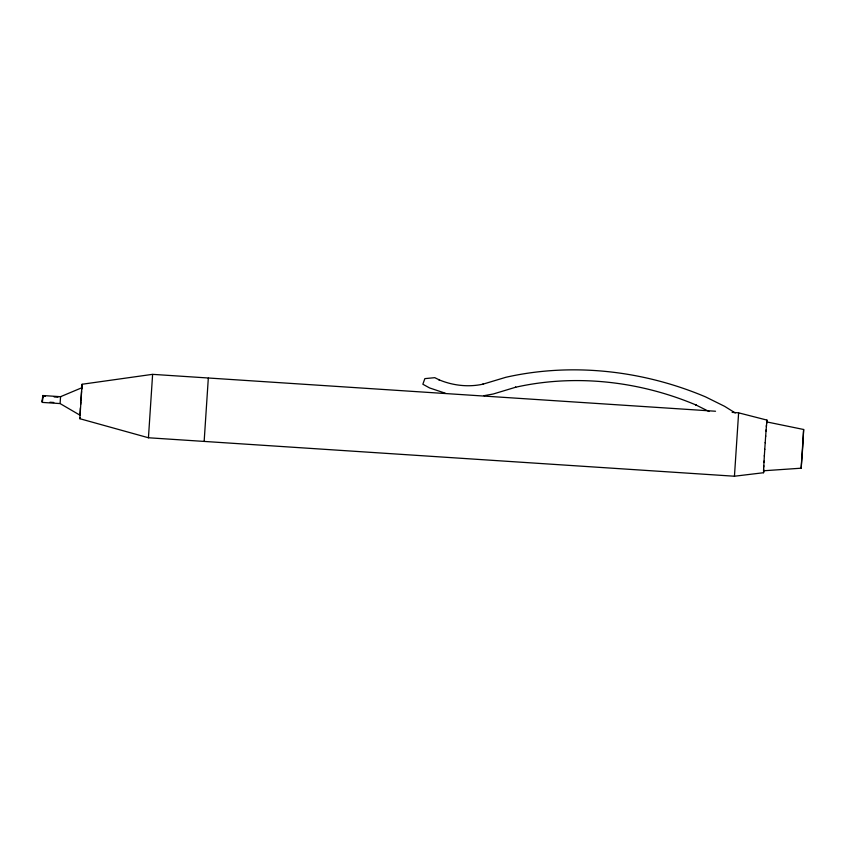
<?xml version="1.0" encoding="UTF-8"?>
<svg xmlns="http://www.w3.org/2000/svg" width="846" height="846" viewBox="0 0 846 846"><rect width="100%" height="100%" fill="white"/><g stroke="black" fill="none" stroke-linecap="round" stroke-linejoin="round"><path stroke-width="1.27" d="M715.526 411.241L152.523 374.344L82.083 384.253L80.074 415.238L60.087 403.574L42.3 402.4L42.501 399.798M42.712 396.192L45.25 396.362M81.713 389.276L81.893 387.732L60.542 396.689L42.755 395.526L42.67 397.091M82.136 384.327L81.999 387.902M763.652 469.001L763.557 472.724L734.444 476.224L148.441 437.763L79.873 418.717L80.381 407.857M60.531 397.229L60.542 396.689L60.129 403.182M763.536 470.704L763.811 465.691M763.705 467.151L764.065 461.07M42.416 400.243L42.342 401.734L42.459 400.454M42.638 397.683L42.712 396.637M763.97 462.18L764.393 455.455M42.385 400.549L42.459 399.566M42.596 398.36L42.67 397.377M764.329 456.131L764.784 449.215M42.437 399.703L42.617 398.223M80.634 404.473L80.782 402.083M764.752 449.427L765.207 442.511M42.501 399.999L42.554 399.079M42.501 398.847L42.554 397.927M80.856 400.888L81.544 391.338M765.207 442.786L765.672 435.859M42.554 398.128L42.617 397.112M765.641 436.599L766.095 429.927M42.596 397.472L42.67 396.425M766.042 431.09L766.465 425.126M42.638 396.922L42.755 395.526M42.416 401.004L42.311 402.326M766.381 426.617L766.941 420.092L738.516 412.806L732.128 412.372M79.873 418.717L79.989 417.617M766.656 423.497L766.825 421.932L803.647 429.493L802.769 446.625L801.162 468.198L763.61 470.767M763.557 472.724L763.748 471.053M803.647 429.493L801.162 468.198M484.028 395.685L493.25 394.003L515.785 387.193L515.246 387.32C575.386 373.752 639.65 381.165 696.237 405.086L695.698 404.853L708.99 411.473M54.144 396.943L57.962 397.197M49.967 402.231L53.784 402.485M445.229 393.189L429.567 387.933L422.863 384.232L424.851 378.627L434.77 377.676L439.423 379.96L438.873 379.727C452.779 385.607 468.568 387.426 483.341 384.084L482.812 384.221L505.876 377.284C572.213 362.31 643.119 370.495 705.543 396.88L724.631 406.344L735.28 412.975M766.941 420.092L766.825 421.932M738.611 412.954L734.444 476.224M208.317 378.141L204.15 441.411M152.608 374.482L148.441 437.763"/></g></svg>
